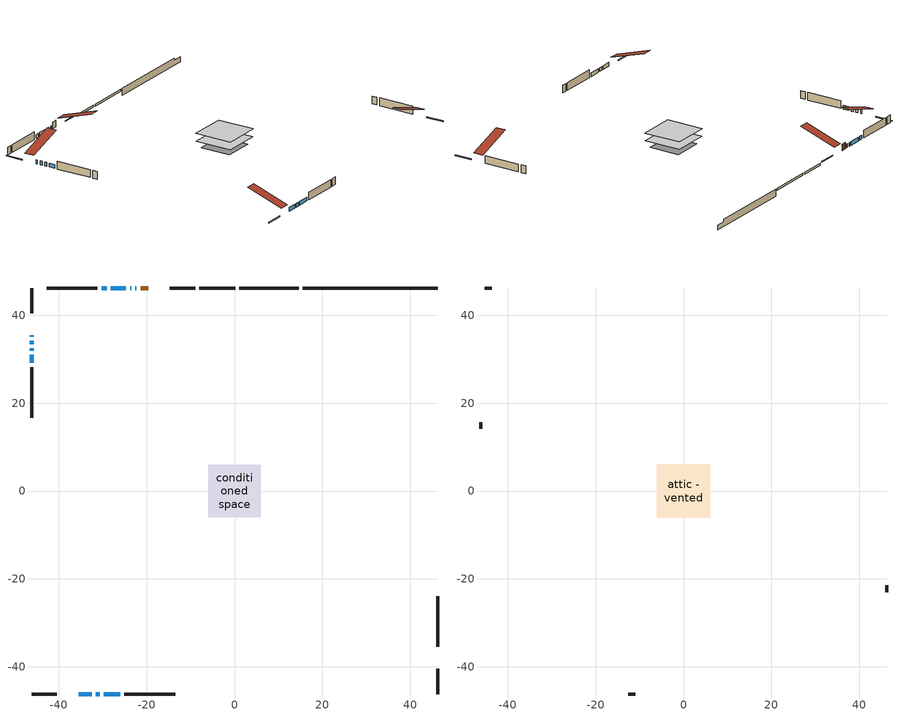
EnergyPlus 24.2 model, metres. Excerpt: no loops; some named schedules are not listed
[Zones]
conditioned space
 floor outside (Floor1 construction): -0.53,-0.53 -0.53,0.53 0.53,0.53 0.53,-0.53 z0.61
 floor adiabatic (Floor3 construction): -2.25,-2.25 -2.25,2.25 2.25,2.25 2.25,-2.25 z0.61
 floor adiabatic (Floor4 construction): -2.04,-2.04 -2.04,2.04 2.04,2.04 2.04,-2.04 z0.61
 floor adiabatic (AdiabaticFloorConstruction): -5.94,-5.94 -5.94,5.94 5.94,5.94 5.94,-5.94 z0.61
 floor foundation (Slab1 construction): -4.94,-4.94 -4.94,4.94 4.94,4.94 4.94,-4.94 z-1.62
 floor foundation (Slab2 construction): -2.4,-2.4 -2.4,2.4 2.4,2.4 2.4,-2.4 z0
 floor foundation (Slab2 construction 1): -1.87,-1.87 -1.87,1.87 1.87,1.87 1.87,-1.87 z0
 wall outside (RimJoist1 construction): -8.99,46.22 -14.73,46.22 / -46.22,-46.22 -40.48,-46.22 / -46.22,46.22 -46.22,40.48 / 46.22,-46.22 46.22,-40.48 z0.61:0.91
 wall outside (AdiabaticWallConstruction 1): -19.69,46.22 -21.39,46.22 z0.61:2.64
 wall outside (AdiabaticWallConstruction): -35.52,-46.22 -32.52,-46.22 / -22.32,46.22 -22.59,46.22 / -31.59,-46.22 -30.67,-46.22 / -23.52,46.22 -23.79,46.22 / -46.22,35.52 -46.22,35.17 / -24.72,46.22 -28.19,46.22 / -46.22,34.25 -46.22,33.46 / -46.22,32.53 -46.22,31.95 / -46.22,31.03 -46.22,29.16 / -29.74,-46.22 -26.01,-46.22 / -29.12,46.22 -30.27,46.22 z0.61:1.83
 wall outside (Wall1 construction): -31.2,46.22 -42.79,46.22 / -25.08,-46.22 -13.49,-46.22 / -46.22,28.23 -46.22,16.64 / 46.22,-35.52 46.22,-23.93 z0.61:3.05
 wall foundation (FoundationWall1 construction): 15.59,46.22,-1.62 15.59,46.22,0.61 43.16,46.22,0.61 43.16,46.22,-0.11 46.22,46.22,-0.11 46.22,46.22,-1.62
 wall foundation (FoundationWall2 construction): 14.66,46.22 1.1,46.22 z0:0.61
 wall foundation (FoundationWall3 construction): 0.17,46.22 -8.06,46.22 z0:0.61
 window (WindowConstruction): -35.52,-46.22 -32.52,-46.22 z0.61:1.83
 window (WindowConstruction 7): -22.32,46.22 -22.59,46.22 z0.61:1.83
 window (WindowConstruction 8): -31.59,-46.22 -30.67,-46.22 z0.61:1.83
 window (WindowConstruction 9): -23.52,46.22 -23.79,46.22 z0.61:1.83
 window (WindowConstruction 10): -46.22,35.52 -46.22,35.17 z0.61:1.83
 window (WindowConstruction 1): -24.72,46.22 -28.19,46.22 z0.61:1.83
 window (WindowConstruction 2): -46.22,34.25 -46.22,33.46 z0.61:1.83
 window (WindowConstruction 3): -46.22,32.53 -46.22,31.95 z0.61:1.83
 window (WindowConstruction 4): -46.22,31.02 -46.22,29.16 z0.61:1.83
 window (WindowConstruction 5): -29.74,-46.22 -26.01,-46.22 z0.61:1.83
 window (WindowConstruction 6): -29.12,46.22 -30.27,46.22 z0.61:1.83
 door (Door): -19.7,46.22 -21.39,46.22 z0.61:2.64
 ceiling adiabatic (AdiabaticFloorConstruction): 5.94,-5.94 5.94,5.94 -5.94,5.94 -5.94,-5.94 z0.61
attic - vented
 floor to conditioned space (Floor2 construction Reversed): -6.05,-6.05 -6.05,6.05 6.05,6.05 6.05,-6.05 z3.05
 wall outside (Wall2 construction): -43.72,46.22 -45.3,46.22 / -12.56,-46.22 -10.99,-46.22 / -46.22,15.71 -46.22,14.13 / 46.22,-23 46.22,-21.42 z0.61:3.05
 roof outside (Roof1 construction): -18.77,46.22,3.05 -18.77,34.44,6.98 -15.66,34.44,6.98 -15.66,46.22,3.05; -36.45,-46.22,3.05 -36.45,-34.44,6.98 -39.55,-34.44,6.98 -39.55,-46.22,3.05; -46.22,36.45,3.05 -34.44,36.45,6.98 -34.44,39.55,6.98 -46.22,39.55,3.05; 46.22,-36.45,3.05 34.44,-36.45,6.98 34.44,-39.55,6.98 46.22,-39.55,3.05
[Building]
Building 1: Terrain=Suburbs
[Site:Location]
Saskatoon Intl AP_SK: Latitude {deg}=52.17; Longitude {deg}=-106.7; Time Zone {hr}=-6; Elevation {m}=504; Keep Site Location Information=Yes
[Site:GroundTemperature:Shallow]
-3.29371, -5.9198, -6.13011, -4.88389, 0.118965, 5.09852, 9.41553, 12.1502, 12.3826, 10.1583, 5.95142, 1.12462
[Site:WaterMainsTemperature]
Calculation Method=Schedule; Temperature Schedule=mains temperature schedule
[Material] Roughness=Rough; Thermal Absorptance=0.9
Name | Thickness {m} | Conductivity {W/m-K} | Density {kg/m3} | Specific Heat {J/kg-K} | Solar Absorptance | Visible Absorptance
asphalt or fiberglass shingles | 0.00635 | 0.162714 | 1121.4 | 1465.45 | 0.84 | 0.84
ceiling loosefill ins | 0.0846667 | 0.0480833 | 16.02 | 1046.75 | 0.7 | 0.7
ceiling stud and cavity | 0.1397 | 0.0800577 | 65.682 | 1177.47 | 0.7 | 0.7
concrete 4.0 in. | 0.1016 | 1.803125 | 2242.8 | 837.4 | 0.7 | 0.7
concrete 8.0 in. | 0.2032 | 1.803125 | 2242.8 | 837.4 | 0.7 | 0.7
door material | 0.04445 | 0.0451087 | 512.64 | 1214.23 | 0.7 | 0.7
exterior vertical ins | 0.0454343 | 0.029427 | 32.04 | 1214.23 | 0.7 | 0.7
exterior vertical ins 1 | 0.0844085 | 0.029427 | 32.04 | 1214.23 | 0.7 | 0.7
exterior vertical ins 2 | 0.0846675 | 0.029427 | 32.04 | 1214.23 | 0.7 | 0.7
floor covering | 0.0127 | 0.0433444 | 54.468 | 1339.84 | 0.6 | 0.6
floor rigid ins | 0.051816 | 0.029427 | 32.04 | 1214.23 | 0.7 | 0.7
floor rigid ins 1; wall rigid ins | 0.512978 | 0.029427 | 32.04 | 1214.23 | 0.7 | 0.7
floor stud and cavity | 0.1397 | 0.0996456 | 92.3553 | 1139.71 | 0.7 | 0.7
floor stud and cavity 1 | 0.1397 | 0.0989373 | 92.3553 | 1139.71 | 0.7 | 0.7
floor stud and cavity 2 | 0.1397 | 0.0988141 | 92.3553 | 1139.71 | 0.7 | 0.7
floor stud and cavity 3 | 0.1397 | 1.75129 | 37.0049 | 1207.88 | 0.7 | 0.7
furniture material conditioned space 1 | 0.1524 | 0.115458 | 640.8 | 1214.23 | 0.6 | 0.6
gypsum board | 0.0127 | 0.160291 | 801 | 837.4 | 0.6 | 0.6
gypsum board 1 | 0.0127 | 0.160291 | 801 | 837.4 | 0.7 | 0.7
osb sheathing 0.5 in. | 0.0127 | 0.115458 | 512.64 | 1214.23 | 0.7 | 0.7
osb sheathing 0.75 in. | 0.01905 | 0.115458 | 512.64 | 1214.23 | 0.7 | 0.7
osb sheathing 2.0 in. | 0.0508 | 0.115458 | 512.64 | 1214.23 | 0.7 | 0.7
rim joist stud and cavity | 0.0508 | 0.0310022 | 125.044 | 1163.47 | 0.6 | 0.6
wall stud and cavity | 0.1397 | 0.114321 | 139.0536 | 1170.24 | 0.7 | 0.7
wall stud and cavity 1 | 0.0889 | 6.1454 | 50.32683 | 1063.81 | 0.6 | 0.6
wall stud and cavity 2 | 0.0889 | 0.380278 | 52.3479 | 1209.89 | 0.7 | 0.7
wall stud and cavity 3 | 0.0889 | 0.391764 | 83.0341 | 1211.67 | 0.7 | 0.7
wood siding | 0.0254 | 0.102417 | 544.68 | 1172.36 | 0 | 0
wood siding 1 | 0.00254 | 0.102417 | 544.68 | 1172.36 | 0 | 0
wood siding 2; wood siding 3; wood siding 4 | 0.0254 | 0.102417 | 544.68 | 1172.36 | 0.7 | 0.7
[WindowMaterial:SimpleGlazingSystem]
Name | U-Factor {W/m2-K} | Solar Heat Gain Coefficient
WindowMaterial | 1.98844 | 0.63
WindowMaterial 1 | 2.91168 | 0.67
WindowMaterial 10 | 5.8103 | 0.53
WindowMaterial 2 | 2.19795 | 0.54
WindowMaterial 3 | 2.245649 | 0.53
WindowMaterial 4 | 2.03159 | 0.61
WindowMaterial 5 | 2.90203 | 0.68
WindowMaterial 6 | 2.92474 | 0.66
WindowMaterial 7 | 2.73793 | 0.55
WindowMaterial 8 | 2.77484 | 0.65
WindowMaterial 9 | 5.05796 | 0.63
[Construction]
AdiabaticFloorConstruction: floor stud and cavity 3, floor rigid ins 1, osb sheathing 0.75 in., floor covering
AdiabaticWallConstruction: wood siding 3, wall rigid ins, wall stud and cavity 2, gypsum board
AdiabaticWallConstruction 1: wood siding 4, wall rigid ins, wall stud and cavity 2, gypsum board
Door: door material
Floor1 construction: floor stud and cavity, osb sheathing 0.75 in., floor covering
Floor2 construction Reversed: gypsum board, ceiling stud and cavity, ceiling loosefill ins
Floor3 construction: floor stud and cavity 1, floor rigid ins, osb sheathing 0.75 in., floor covering
Floor4 construction: floor stud and cavity 2, floor rigid ins, osb sheathing 0.75 in., floor covering
FoundationWall1 construction; FoundationWall2 construction; FoundationWall3 construction: concrete 8.0 in., gypsum board 1
furniture construction conditioned space 1: furniture material conditioned space 1
PartitionWallConstruction: gypsum board, wall stud and cavity 3, gypsum board
RimJoist1 construction: wood siding 2, osb sheathing 2.0 in., rim joist stud and cavity
Roof1 construction: asphalt or fiberglass shingles
Slab1 construction; Slab2 construction; Slab2 construction 1: concrete 4.0 in.
Wall1 construction: wood siding, osb sheathing 0.5 in., wall stud and cavity, gypsum board
Wall2 construction: wood siding 1, wall stud and cavity 1
WindowConstruction: WindowMaterial
WindowConstruction 1: WindowMaterial 1
WindowConstruction 10: WindowMaterial 10
WindowConstruction 2: WindowMaterial 2
WindowConstruction 3: WindowMaterial 3
WindowConstruction 4: WindowMaterial 4
WindowConstruction 5: WindowMaterial 5
WindowConstruction 6: WindowMaterial 6
WindowConstruction 7: WindowMaterial 7
WindowConstruction 8: WindowMaterial 8
WindowConstruction 9: WindowMaterial 9
[Zone] Multiplier=1; Part of Total Floor Area=Yes
Name | Volume {m3}
attic - vented | 93.379
conditioned space | 597.1
[Space]
Name | Zone | Volume {m3}
attic - vented 1 | attic - vented | 93.379
conditioned space 1 | conditioned space | 597.1
[ZoneInfiltration:EffectiveLeakageArea]
infil attic - vented 1: Zone or Space=attic - vented 1; Schedule=Always On Discrete; Effective Air Leakage Area {cm2}=5020.11; Stack Coefficient=0.000442751; Wind Coefficient=1.42167e-05
[ZoneMixing]
whole house fan mix: Zone or Space=attic - vented; Schedule=Always On Continuous; Design Flow Rate Calculation Method=Flow/Zone; Design Flow Rate {m3/s}=0; Source Zone or Space=conditioned space
[SurfaceProperty:ExposedFoundationPerimeter] Exposed Perimeter Calculation Method=TotalExposedPerimeter
Name | Total Exposed Perimeter {m}
Slab1 | 30.632
Slab2 | 13.564
Slab2 1 | 8.23
[InternalMass] Zone or ZoneList=conditioned space; Space or SpaceList=conditioned space 1
Name | Construction | Surface Area {m2}
furniture mass conditioned space 1 | furniture construction conditioned space 1 | 125.524
partition wall mass | PartitionWallConstruction | 276.885
[Lights]
interior lighting: Zone or ZoneList or Space or SpaceList=conditioned space 1; Schedule=interior lighting schedule; Design Level Calculation Method=LightingLevel; Lighting Level {W}=343.2; Return Air Fraction=0; Fraction Radiant=0.6; Fraction Visible=0.2; Fraction Replaceable=1
[People]
occupants: Zone or ZoneList or Space or SpaceList=conditioned space 1; Number of People Schedule=occupants schedule; Number of People Calculation Method=People; Number of People=3; Fraction Radiant=0.314171; Sensible Heat Fraction=0.56303; Activity Level Schedule=occupants activity schedule; Carbon Dioxide Generation Rate {m3/s-W}=0; Enable ASHRAE 55 Comfort Warnings=No; Mean Radiant Temperature Calculation Type=EnclosureAveraged
[ElectricEquipment] Zone or ZoneList or Space or SpaceList=conditioned space 1; Design Level Calculation Method=EquipmentLevel
Name | Schedule | Design Level {W} | Fraction Latent | Fraction Radiant | Fraction Lost
clothes dryer | clothes dryer schedule | 140.772 | 0.015 | 0.081 | 0.85
clothes washer | clothes washer schedule | 32.1985 | 0.03 | 0.162 | 0.7
cooking range | cooking range schedule | 215.147 | 0.08 | 0.432 | 0.2
dishwasher | dishwasher schedule | 66.8632 | 0.3 | 0.18 | 0.4
fridge | fridge schedule | 72.9452 | 0 | 0.6 | 0
mech vent house fan | mech vent house fan schedule | 0 | 0 | 0 | 1
mech vent house fan cfis | mech vent house fan cfis schedule | 0 | 0 | 0 | 0
misc plug loads | misc plug loads schedule | 494.7 | 0.045 | 0.513 | 0.1
whole house fan | Always On Discrete | 0 | 0 | 0 | 1
[OtherEquipment] Zone or ZoneList or Space or SpaceList=conditioned space 1; Design Level Calculation Method=EquipmentLevel
Name | Fuel Type | Schedule | Design Level {W} | Fraction Latent | Fraction Radiant | Fraction Lost
clothes dryer 1 | Electricity | clothes dryer schedule | 0 | 0.015 | 0.081 | 0.85
cooking range 1 | Electricity | cooking range schedule | 0 | 0.08 | 0.432 | 0.2
general water use latent | None | general water use schedule | 62.594 | 1 | 0 | 0
general water use sensible | None | general water use schedule | -61.6891 | 0 | 0.6 | 0
mech vent house fan latent load | None | Always On Discrete | 0 | 1 | 0 | 0
mech vent house fan sensible load | None | Always On Discrete | 0 | 0 | 0 | 0
water heater energy adjustment1 | NaturalGas | Always On Discrete | 0.01 | 0 | 0 | 1
[ZoneInfiltration:DesignFlowRate] Zone or ZoneList or Space or SpaceList=conditioned space 1; Schedule=Always On Discrete; Design Flow Rate Calculation Method=Flow/Zone; Design Flow Rate {m3/s}=0
infil flow; natural vent flow; whole house fan flow
[AvailabilityManager:Scheduled]
central ac and furnace airloop Availability Manager: Schedule=Always On Discrete
[Foundation:Kiva] Initial Indoor Air Temperature {C}=21; Wall Height Above Grade {m}=0.609996; Wall Depth Below Slab {m}=0.2032; Custom Block X Position 1 {m}=0.2159; Custom Block Z Position 1 {m}=0
Name | Custom Block Material Name 1 | Custom Block Depth 1 {m}
Foundation Kiva 1 | exterior vertical ins | 2.23001
Foundation Kiva 2 | exterior vertical ins 1 | 0.609996
Foundation Kiva 3 | exterior vertical ins 2 | 0.609996
[Foundation:Kiva:Settings]
Soil Conductivity {W/m-K}=0.849921; Soil Density {kg/m3}=1842.3; Soil Specific Heat {J/kg-K}=418.7; Ground Solar Absorptivity=0.9; Ground Thermal Absorptivity=0.9; Ground Surface Roughness {m}=0.03; Far-Field Width {m}=40; Deep-Ground Boundary Condition=ZeroFlux; Deep-Ground Depth {m}=40; Minimum Cell Dimension {m}=0.2; Maximum Cell Growth Coefficient=3; Simulation Timestep=Timestep
[Exterior:Lights]
exterior lighting: Schedule=exterior lighting schedule; Design Level {W}=75.6
[EnergyManagementSystem:GlobalVariable]
central_ac_and_furnace_airloop_Fan_RTF
infil_program_Qfan
infil_program_Qinf
natural_vent_program_Qnv
natural_vent_program_Qwhf
[EnergyManagementSystem:Sensor]
Name | Output:Variable or Output:Meter Index Key | Output:Variable or Output:Meter
airflow_gain | infil flow | Infiltration Sensible Heat Gain Energy
airflow_gain_1 | natural vent flow | Infiltration Sensible Heat Gain Energy
airflow_gain_2 | whole house fan flow | Infiltration Sensible Heat Gain Energy
airflow_loss | infil flow | Infiltration Sensible Heat Loss Energy
airflow_loss_1 | natural vent flow | Infiltration Sensible Heat Loss Energy
airflow_loss_2 | whole house fan flow | Infiltration Sensible Heat Loss Energy
clg_load_cond |  | Cooling:EnergyTransfer:Zone:CONDITIONED SPACE
clg_sp_s; clg_sp_s_1 | cooling setpoint | Schedule Value
clothes_dryer_exhaust_0_sch_s | clothes dryer exhaust 0 schedule | Schedule Value
cool_season | cooling season schedule | Schedule Value
htg_load_cond |  | Heating:EnergyTransfer:Zone:CONDITIONED SPACE
htg_sp_s; htg_sp_s_1 | heating setpoint | Schedule Value
ig_ee_conv | clothes dryer | Electric Equipment Convective Heating Energy
ig_ee_conv_2 | cooking range | Electric Equipment Convective Heating Energy
ig_ee_conv_4 | fridge | Electric Equipment Convective Heating Energy
ig_ee_conv_5 | misc plug loads | Electric Equipment Convective Heating Energy
ig_ee_conv_6 | whole house fan | Electric Equipment Convective Heating Energy
ig_ee_rad | clothes dryer | Electric Equipment Radiant Heating Energy
ig_ee_rad_2 | cooking range | Electric Equipment Radiant Heating Energy
ig_ee_rad_4 | fridge | Electric Equipment Radiant Heating Energy
ig_ee_rad_5 | misc plug loads | Electric Equipment Radiant Heating Energy
ig_ee_rad_6 | whole house fan | Electric Equipment Radiant Heating Energy
ig_lgt_conv | interior lighting | Lights Convective Heating Energy
ig_lgt_rad | interior lighting | Lights Radiant Heating Energy
ig_lgt_vis | interior lighting | Lights Visible Radiation Heating Energy
ig_oe_conv | clothes dryer 1 | Other Equipment Convective Heating Energy
ig_oe_conv_1 | cooking range 1 | Other Equipment Convective Heating Energy
ig_oe_conv_2 | general water use latent | Other Equipment Convective Heating Energy
ig_oe_conv_3 | general water use sensible | Other Equipment Convective Heating Energy
ig_oe_conv_4 | water heater energy adjustment1 | Other Equipment Convective Heating Energy
ig_oe_rad | clothes dryer 1 | Other Equipment Radiant Heating Energy
ig_oe_rad_1 | cooking range 1 | Other Equipment Radiant Heating Energy
ig_oe_rad_2 | general water use latent | Other Equipment Radiant Heating Energy
ig_oe_rad_3 | general water use sensible | Other Equipment Radiant Heating Energy
ig_oe_rad_4 | water heater energy adjustment1 | Other Equipment Radiant Heating Energy
ig_ppl_conv | occupants | People Convective Heating Energy
ig_ppl_rad | occupants | People Radiant Heating Energy
im_conv | furniture mass conditioned space 1 | Surface Inside Face Convection Heat Gain Energy
im_conv_1 | partition wall mass | Surface Inside Face Convection Heat Gain Energy
im_ig | furniture mass conditioned space 1 | Surface Inside Face Internal Gains Radiation Heat Gain Energy
im_ig_1 | partition wall mass | Surface Inside Face Internal Gains Radiation Heat Gain Energy
im_lgt | furniture mass conditioned space 1 | Surface Inside Face Lights Radiation Heat Gain Energy
im_lgt_1 | partition wall mass | Surface Inside Face Lights Radiation Heat Gain Energy
im_sol | furniture mass conditioned space 1 | Surface Inside Face Solar Radiation Heat Gain Energy
im_sol_1 | partition wall mass | Surface Inside Face Solar Radiation Heat Gain Energy
im_surf | furniture mass conditioned space 1 | Surface Inside Face Net Surface Thermal Radiation Heat Gain Energy
im_surf_1 | partition wall mass | Surface Inside Face Net Surface Thermal Radiation Heat Gain Energy
mv_conv | mech vent house fan | Electric Equipment Convective Heating Energy
mv_conv_1 | mech vent house fan cfis | Electric Equipment Convective Heating Energy
mv_conv_2 | mech vent house fan latent load | Other Equipment Convective Heating Energy
mv_conv_3 | mech vent house fan sensible load | Other Equipment Convective Heating Energy
mv_rad | mech vent house fan | Electric Equipment Radiant Heating Energy
mv_rad_1 | mech vent house fan cfis | Electric Equipment Radiant Heating Energy
mv_rad_2 | mech vent house fan latent load | Other Equipment Radiant Heating Energy
mv_rad_3 | mech vent house fan sensible load | Other Equipment Radiant Heating Energy
natural_vent_s | natural vent schedule | Schedule Value
out_pb_s |  | Site Outdoor Air Barometric Pressure
out_wt_s |  | Site Outdoor Air Humidity Ratio
site_vw_s |  | Site Wind Speed
ss_back_out | Window1 | Surface Window Shortwave from Zone Back Out Window Heat Transfer Rate
ss_back_out_1 | Window10 | Surface Window Shortwave from Zone Back Out Window Heat Transfer Rate
ss_back_out_10 | Window9 | Surface Window Shortwave from Zone Back Out Window Heat Transfer Rate
ss_back_out_2 | Window11 | Surface Window Shortwave from Zone Back Out Window Heat Transfer Rate
ss_back_out_3 | Window12 | Surface Window Shortwave from Zone Back Out Window Heat Transfer Rate
ss_back_out_4 | Window13 | Surface Window Shortwave from Zone Back Out Window Heat Transfer Rate
ss_back_out_5 | Window2 | Surface Window Shortwave from Zone Back Out Window Heat Transfer Rate
ss_back_out_6 | Window4 | Surface Window Shortwave from Zone Back Out Window Heat Transfer Rate
ss_back_out_7 | Window5 | Surface Window Shortwave from Zone Back Out Window Heat Transfer Rate
ss_back_out_8 | Window6 | Surface Window Shortwave from Zone Back Out Window Heat Transfer Rate
ss_back_out_9 | Window7 | Surface Window Shortwave from Zone Back Out Window Heat Transfer Rate
ss_conv | Door1 | Surface Inside Face Convection Heat Gain Energy
ss_conv_1 | Window1 | Surface Inside Face Convection Heat Gain Energy
ss_conv_10 | Window7 | Surface Inside Face Convection Heat Gain Energy
ss_conv_11 | Window9 | Surface Inside Face Convection Heat Gain Energy
ss_conv_2 | Window10 | Surface Inside Face Convection Heat Gain Energy
ss_conv_3 | Window11 | Surface Inside Face Convection Heat Gain Energy
ss_conv_4 | Window12 | Surface Inside Face Convection Heat Gain Energy
ss_conv_5 | Window13 | Surface Inside Face Convection Heat Gain Energy
ss_conv_6 | Window2 | Surface Inside Face Convection Heat Gain Energy
ss_conv_7 | Window4 | Surface Inside Face Convection Heat Gain Energy
ss_conv_8 | Window5 | Surface Inside Face Convection Heat Gain Energy
ss_conv_9 | Window6 | Surface Inside Face Convection Heat Gain Energy
ss_ig | Door1 | Surface Inside Face Internal Gains Radiation Heat Gain Energy
ss_ig_1 | Window1 | Surface Inside Face Internal Gains Radiation Heat Gain Energy
ss_ig_10 | Window7 | Surface Inside Face Internal Gains Radiation Heat Gain Energy
ss_ig_11 | Window9 | Surface Inside Face Internal Gains Radiation Heat Gain Energy
ss_ig_2 | Window10 | Surface Inside Face Internal Gains Radiation Heat Gain Energy
ss_ig_3 | Window11 | Surface Inside Face Internal Gains Radiation Heat Gain Energy
ss_ig_4 | Window12 | Surface Inside Face Internal Gains Radiation Heat Gain Energy
ss_ig_5 | Window13 | Surface Inside Face Internal Gains Radiation Heat Gain Energy
ss_ig_6 | Window2 | Surface Inside Face Internal Gains Radiation Heat Gain Energy
ss_ig_7 | Window4 | Surface Inside Face Internal Gains Radiation Heat Gain Energy
ss_ig_8 | Window5 | Surface Inside Face Internal Gains Radiation Heat Gain Energy
ss_ig_9 | Window6 | Surface Inside Face Internal Gains Radiation Heat Gain Energy
ss_lgt | Door1 | Surface Inside Face Lights Radiation Heat Gain Energy
ss_sol | Door1 | Surface Inside Face Solar Radiation Heat Gain Energy
ss_surf | Door1 | Surface Inside Face Net Surface Thermal Radiation Heat Gain Energy
ss_surf_1 | Window1 | Surface Inside Face Net Surface Thermal Radiation Heat Gain Energy
ss_surf_10 | Window7 | Surface Inside Face Net Surface Thermal Radiation Heat Gain Energy
ss_surf_11 | Window9 | Surface Inside Face Net Surface Thermal Radiation Heat Gain Energy
ss_surf_2 | Window10 | Surface Inside Face Net Surface Thermal Radiation Heat Gain Energy
ss_surf_3 | Window11 | Surface Inside Face Net Surface Thermal Radiation Heat Gain Energy
ss_surf_4 | Window12 | Surface Inside Face Net Surface Thermal Radiation Heat Gain Energy
ss_surf_5 | Window13 | Surface Inside Face Net Surface Thermal Radiation Heat Gain Energy
ss_surf_6 | Window2 | Surface Inside Face Net Surface Thermal Radiation Heat Gain Energy
ss_surf_7 | Window4 | Surface Inside Face Net Surface Thermal Radiation Heat Gain Energy
ss_surf_8 | Window5 | Surface Inside Face Net Surface Thermal Radiation Heat Gain Energy
ss_surf_9 | Window6 | Surface Inside Face Net Surface Thermal Radiation Heat Gain Energy
ss_trans_in | Window1 | Surface Window Transmitted Solar Radiation Rate
ss_trans_in_1 | Window10 | Surface Window Transmitted Solar Radiation Rate
ss_trans_in_10 | Window9 | Surface Window Transmitted Solar Radiation Rate
ss_trans_in_2 | Window11 | Surface Window Transmitted Solar Radiation Rate
ss_trans_in_3 | Window12 | Surface Window Transmitted Solar Radiation Rate
ss_trans_in_4 | Window13 | Surface Window Transmitted Solar Radiation Rate
ss_trans_in_5 | Window2 | Surface Window Transmitted Solar Radiation Rate
ss_trans_in_6 | Window4 | Surface Window Transmitted Solar Radiation Rate
ss_trans_in_7 | Window5 | Surface Window Transmitted Solar Radiation Rate
ss_trans_in_8 | Window6 | Surface Window Transmitted Solar Radiation Rate
ss_trans_in_9 | Window7 | Surface Window Transmitted Solar Radiation Rate
ss_trans_out | Window1 | Surface Inside Face Initial Transmitted Diffuse Transmitted Out Window Solar Radiation Rate
ss_trans_out_1 | Window10 | Surface Inside Face Initial Transmitted Diffuse Transmitted Out Window Solar Radiation Rate
ss_trans_out_10 | Window9 | Surface Inside Face Initial Transmitted Diffuse Transmitted Out Window Solar Radiation Rate
ss_trans_out_2 | Window11 | Surface Inside Face Initial Transmitted Diffuse Transmitted Out Window Solar Radiation Rate
ss_trans_out_3 | Window12 | Surface Inside Face Initial Transmitted Diffuse Transmitted Out Window Solar Radiation Rate
ss_trans_out_4 | Window13 | Surface Inside Face Initial Transmitted Diffuse Transmitted Out Window Solar Radiation Rate
ss_trans_out_5 | Window2 | Surface Inside Face Initial Transmitted Diffuse Transmitted Out Window Solar Radiation Rate
ss_trans_out_6 | Window4 | Surface Inside Face Initial Transmitted Diffuse Transmitted Out Window Solar Radiation Rate
ss_trans_out_7 | Window5 | Surface Inside Face Initial Transmitted Diffuse Transmitted Out Window Solar Radiation Rate
ss_trans_out_8 | Window6 | Surface Inside Face Initial Transmitted Diffuse Transmitted Out Window Solar Radiation Rate
ss_trans_out_9 | Window7 | Surface Inside Face Initial Transmitted Diffuse Transmitted Out Window Solar Radiation Rate
s_conv | Floor1 | Surface Inside Face Convection Heat Gain Energy
s_conv_1 | Floor2 | Surface Inside Face Convection Heat Gain Energy
s_conv_10 | RimJoist1:180 | Surface Inside Face Convection Heat Gain Energy
s_conv_11 | RimJoist1:270 | Surface Inside Face Convection Heat Gain Energy
s_conv_12 | RimJoist1:90 | Surface Inside Face Convection Heat Gain Energy
s_conv_13 | Slab1 | Surface Inside Face Convection Heat Gain Energy
s_conv_14 | Slab2 | Surface Inside Face Convection Heat Gain Energy
s_conv_15 | Slab2 1 | Surface Inside Face Convection Heat Gain Energy
s_conv_16 | Wall1:0 | Surface Inside Face Convection Heat Gain Energy
s_conv_17 | Wall1:180 | Surface Inside Face Convection Heat Gain Energy
s_conv_18 | Wall1:270 | Surface Inside Face Convection Heat Gain Energy
s_conv_19 | Wall1:90 | Surface Inside Face Convection Heat Gain Energy
s_conv_2 | Floor3 | Surface Inside Face Convection Heat Gain Energy
s_conv_3 | Floor4 | Surface Inside Face Convection Heat Gain Energy
